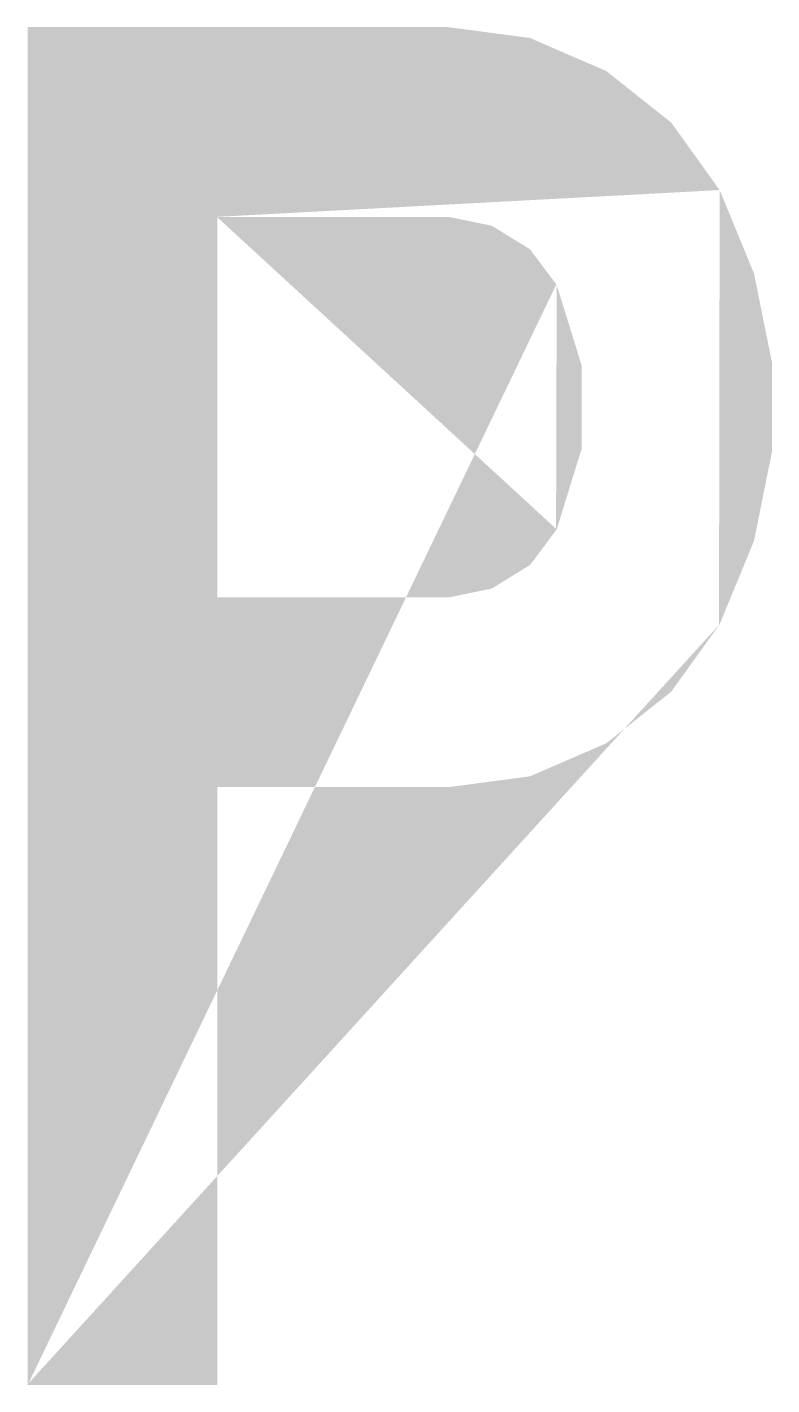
# Model space of a CAD drawing. Extents: x 116 to 983, y -1392 to 257.
# Drawn here: x 323.4 to 353.5, y -0.7 to 54.2 of the extents above; entities that cross this region are included whole.
import ezdxf

# ---------------------------------------------------------------- set-up
doc = ezdxf.new("R2010")
doc.units = 0
doc.header["$LTSCALE"] = 12
doc.header["$MEASUREMENT"] = 0
doc.layers.add('GREEN', color=84, linetype='CONTINUOUS')

msp = doc.modelspace()

# ---------------------------------------------------------------- hatches: boundary and pattern name
at = {"layer": 'GREEN'}
h = msp.add_hatch(color=256, dxfattribs=at)
h.paths.add_polyline_path([(340.433, 46.561), (340.408, 46.561)], flags=16)
edge = h.paths.add_edge_path(flags=17)
edge.add_line((331.077, 31.147), (331.077, 46.561))
edge.add_line((331.077, 46.561), (340.433, 46.561))
edge.add_line((342.186, 46.2), (340.433, 46.561))
edge.add_line((342.186, 46.2), (343.733, 45.247))
edge.add_line((343.733, 45.247), (344.815, 43.803))
edge.add_line((344.815, 43.803), (345.82, 40.555))
edge.add_line((345.82, 40.555), (345.82, 37.153))
edge.add_line((345.82, 37.153), (344.815, 33.905))
edge.add_line((344.815, 33.905), (343.733, 32.462))
edge.add_line((343.733, 32.462), (342.186, 31.508))
edge.add_line((342.186, 31.508), (340.433, 31.147))
edge.add_line((340.433, 31.147), (331.077, 31.147))
h.paths.add_polyline_path([(340.408, 54.242), (340.433, 54.242)], flags=16)
edge = h.paths.add_edge_path()
edge.add_line((331.077, -0.737), (323.396, -0.737))
edge.add_line((323.396, -0.737), (323.396, 54.242))
edge.add_line((323.396, 54.242), (340.433, 54.242))
edge.add_line((343.733, 53.804), (340.433, 54.242))
edge.add_line((343.733, 53.804), (346.826, 52.464))
edge.add_line((346.826, 52.464), (349.455, 50.376))
edge.add_line((349.455, 50.376), (351.414, 47.644))
edge.add_line((351.414, 47.644), (352.806, 44.267))
edge.add_line((352.806, 44.267), (353.527, 40.684))
edge.add_line((353.527, 40.684), (353.527, 37.024))
edge.add_line((353.527, 37.024), (352.806, 33.441))
edge.add_line((352.806, 33.441), (351.414, 30.065))
edge.add_line((351.414, 30.065), (349.455, 27.332))
edge.add_line((349.455, 27.332), (346.826, 25.245))
edge.add_line((346.826, 25.245), (343.733, 23.904))
edge.add_line((343.733, 23.904), (340.433, 23.466))
edge.add_line((340.433, 23.466), (331.077, 23.466))
edge.add_line((331.077, 23.466), (331.077, -0.737))
edge = h.paths.add_edge_path()
edge.add_line((331.077, 46.561), (331.051, 46.561))
edge.add_line((344.815, 33.905), (344.789, 33.905))
edge.add_line((344.815, 43.803), (344.789, 43.803))
edge.add_line((323.396, -0.737), (323.37, -0.737))
edge.add_line((351.414, 30.065), (351.388, 30.065))
edge.add_line((351.414, 47.644), (351.388, 47.644))
h = msp.add_hatch(color=256, dxfattribs=at)
h.paths.add_polyline_path([(340.433, 46.561), (340.408, 46.561)], flags=16)
edge = h.paths.add_edge_path(flags=17)
edge.add_line((331.077, 31.147), (331.077, 46.561))
edge.add_line((331.077, 46.561), (340.433, 46.561))
edge.add_line((342.186, 46.2), (340.433, 46.561))
edge.add_line((342.186, 46.2), (343.733, 45.247))
edge.add_line((343.733, 45.247), (344.815, 43.803))
edge.add_line((344.815, 43.803), (345.82, 40.555))
edge.add_line((345.82, 40.555), (345.82, 37.153))
edge.add_line((345.82, 37.153), (344.815, 33.905))
edge.add_line((344.815, 33.905), (343.733, 32.462))
edge.add_line((343.733, 32.462), (342.186, 31.508))
edge.add_line((342.186, 31.508), (340.433, 31.147))
edge.add_line((340.433, 31.147), (331.077, 31.147))
h.paths.add_polyline_path([(340.408, 54.242), (340.433, 54.242)], flags=16)
edge = h.paths.add_edge_path()
edge.add_line((331.077, -0.737), (323.396, -0.737))
edge.add_line((323.396, -0.737), (323.396, 54.242))
edge.add_line((323.396, 54.242), (340.433, 54.242))
edge.add_line((343.733, 53.804), (340.433, 54.242))
edge.add_line((343.733, 53.804), (346.826, 52.464))
edge.add_line((346.826, 52.464), (349.455, 50.376))
edge.add_line((349.455, 50.376), (351.414, 47.644))
edge.add_line((351.414, 47.644), (352.806, 44.267))
edge.add_line((352.806, 44.267), (353.527, 40.684))
edge.add_line((353.527, 40.684), (353.527, 37.024))
edge.add_line((353.527, 37.024), (352.806, 33.441))
edge.add_line((352.806, 33.441), (351.414, 30.065))
edge.add_line((351.414, 30.065), (349.455, 27.332))
edge.add_line((349.455, 27.332), (346.826, 25.245))
edge.add_line((346.826, 25.245), (343.733, 23.904))
edge.add_line((343.733, 23.904), (340.433, 23.466))
edge.add_line((340.433, 23.466), (331.077, 23.466))
edge.add_line((331.077, 23.466), (331.077, -0.737))
edge = h.paths.add_edge_path()
edge.add_line((331.077, 46.561), (331.051, 46.561))
edge.add_line((344.815, 33.905), (344.789, 33.905))
edge.add_line((344.815, 43.803), (344.789, 43.803))
edge.add_line((323.396, -0.737), (323.37, -0.737))
edge.add_line((351.414, 30.065), (351.388, 30.065))
edge.add_line((351.414, 47.644), (351.388, 47.644))

doc.saveas('drawing.dxf')
